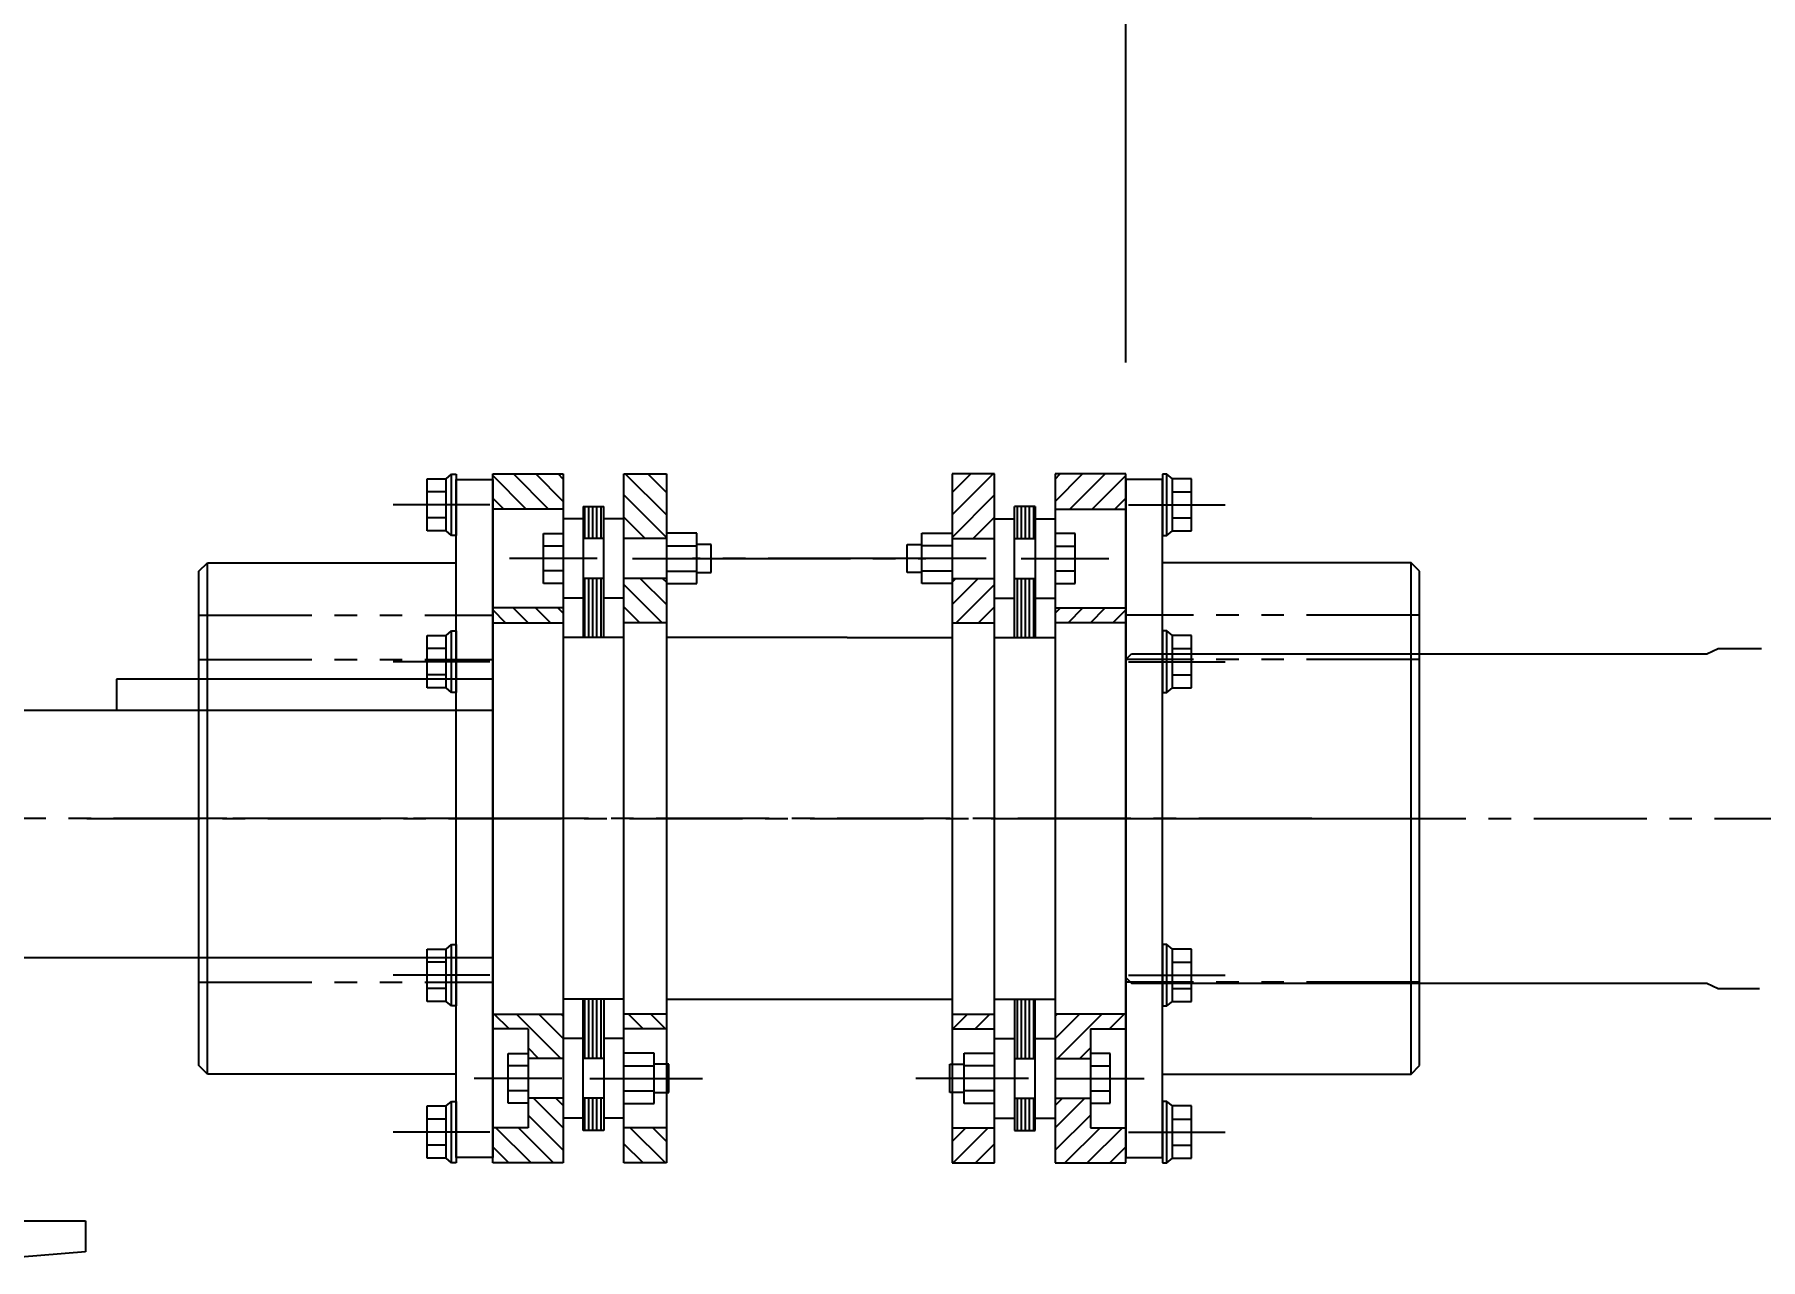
# Model space of a CAD drawing. Header units: inches. Extents: x 0 to 533, y 0 to 406.
# Drawn here: x 130.59 to 149.67, y 186.86 to 200.41 of the extents above; entities that cross this region are included whole.
import ezdxf

# ---------------------------------------------------------------- set-up
doc = ezdxf.new("R2010")
doc.units = ezdxf.units.IN
doc.header["$MEASUREMENT"] = 0
doc.linetypes.add('CENTER', pattern=[2, 1.25, -0.25, 0.25, -0.25])
doc.linetypes.add('PHANTOM', pattern=[2.5, 1.25, -0.25, 0.25, -0.25, 0.25, -0.25])
for name, color, linetype in [('CEN-HIDE', 3, 'CENTER'), ('CENTER', 5, 'CENTER'), ('OBJ', 7, 'Continuous'), ('UnFound-2', 7, 'Continuous')]:
    doc.layers.add(name, color=color, linetype=linetype)
doc.styles.get("Standard").update_dxf_attribs({"font": 'arial.ttf'})
doc.dimstyles.new('STANDARD 2 PLCS', dxfattribs={"dimtxt": 0.125, "dimasz": 0.18, "dimexe": 0.18, "dimexo": 0.0625, "dimgap": 0.09, "dimtad": 0, "dimtih": 1, "dimtoh": 1, "dimzin": 4, "dimdsep": 46, "dimtxsty": 'Standard', "dimcen": 0.09, "dimaunit": 1, "dimadec": 0, "dimazin": 1, "dimtfac": 1, "dimtofl": 0, "dimtmove": 1, "dimatfit": 3, "dimfxl": 1, "dimtolj": 1, "dimtzin": 4, "dimarcsym": 0})

# ---------------------------------------------------------------- blocks, each defined once
blk = doc.blocks.new('A$C59B01A85')
at = {"layer": 'CEN-HIDE', "linetype": 'PHANTOM'}
for p, q in [((0.375, 6.06), (3.625, 6.06)), ((13.875, 6.06), (10.625, 6.06)), ((0.375, 5.569), (3.625, 5.569)), ((13.875, 5.569), (10.625, 5.569)), ((0.375, 1.998), (3.625, 1.998)), ((13.875, 1.998), (10.625, 1.998))]:
    blk.add_line(p, q, dxfattribs=at)
at = {"layer": 'CENTER', "linetype": 'CENTER'}
for p, q in [((4, 3.81), (0, 3.81)), ((10.25, 3.81), (14.25, 3.81))]:
    blk.add_line(p, q, dxfattribs=at)
at = {"layer": 'OBJ', "linetype": 'Continuous'}
for p, q in [((2.899, 7.567), (3.109, 7.567)), ((2.899, 6.99), (2.899, 7.567)), ((3.109, 7.567), (3.169, 7.619)), ((3.109, 6.99), (3.109, 7.567)), ((3.169, 7.619), (3.219, 7.619)), ((3.169, 6.939), (3.169, 7.619)), ((3.219, 7.619), (3.219, 6.939)), ((3.219, 7.56), (3.625, 7.56)), ((3.219, 0.06), (3.219, 7.56)), ((3.625, 7.62), (4.405, 7.62)), ((3.625, 0), (3.625, 7.62)), ((3.995, 7.232), (3.625, 7.602)), ((3.625, 7.56), (3.625, 0.06)), ((4.242, 7.232), (3.854, 7.62)), ((4.405, 7.317), (4.102, 7.62)), ((4.405, 7.564), (4.349, 7.62)), ((4.405, 7.62), (4.405, 0)), ((5.075, 7.62), (5.545, 7.62)), ((5.075, 0), (5.075, 7.62)), ((5.545, 7.167), (5.091, 7.62)), ((5.545, 7.414), (5.339, 7.62)), ((5.545, 7.62), (5.545, 0)), ((8.705, 7.414), (8.911, 7.62)), ((8.705, 7.167), (9.158, 7.62)), ((8.705, 7.62), (8.705, 0)), ((9.175, 7.62), (8.705, 7.62)), ((9.175, 0), (9.175, 7.62)), ((9.845, 7.564), (9.901, 7.62)), ((9.845, 7.317), (10.148, 7.62)), ((9.845, 7.62), (9.845, 0)), ((10.625, 7.62), (9.845, 7.62)), ((10.008, 7.232), (10.396, 7.62)), ((10.255, 7.232), (10.625, 7.602)), ((10.625, 0), (10.625, 7.62)), ((10.625, 7.56), (10.625, 0.06)), ((11.031, 7.56), (10.625, 7.56)), ((11.031, 7.619), (11.031, 6.939)), ((11.081, 7.619), (11.031, 7.619)), ((11.031, 0.06), (11.031, 7.56)), ((11.141, 7.567), (11.081, 7.619)), ((11.081, 6.939), (11.081, 7.619)), ((11.141, 6.99), (11.141, 7.567)), ((11.351, 7.567), (11.141, 7.567)), ((11.351, 6.99), (11.351, 7.567)), ((3.109, 7.423), (2.899, 7.423)), ((3.747, 7.232), (3.625, 7.354)), ((4.625, 7.26), (4.855, 7.26)), ((4.625, 7.26), (4.625, 5.81)), ((4.643, 6.905), (4.643, 7.26)), ((4.688, 6.905), (4.688, 7.26)), ((4.733, 6.905), (4.733, 7.26)), ((4.778, 6.905), (4.778, 7.26)), ((4.823, 6.905), (4.823, 7.26)), ((4.855, 5.81), (4.855, 7.26)), ((5.545, 6.919), (5.075, 7.389)), ((8.705, 6.919), (9.175, 7.389)), ((9.395, 5.81), (9.395, 7.26)), ((9.625, 7.26), (9.395, 7.26)), ((9.427, 6.905), (9.427, 7.26)), ((9.472, 6.905), (9.472, 7.26)), ((9.517, 6.905), (9.517, 7.26)), ((9.562, 6.905), (9.562, 7.26)), ((9.607, 6.905), (9.607, 7.26)), ((9.625, 7.26), (9.625, 5.81)), ((10.503, 7.232), (10.625, 7.354)), ((11.141, 7.423), (11.351, 7.423)), ((3.109, 7.134), (2.899, 7.134)), ((4.405, 7.232), (3.625, 7.232)), ((4.625, 7.125), (4.405, 7.125)), ((5.075, 7.125), (4.855, 7.125)), ((5.312, 6.905), (5.075, 7.142)), ((8.938, 6.905), (9.175, 7.142)), ((9.175, 7.125), (9.395, 7.125)), ((9.625, 7.125), (9.845, 7.125)), ((9.845, 7.232), (10.625, 7.232)), ((11.141, 7.134), (11.351, 7.134)), ((3.109, 6.99), (2.899, 6.99)), ((3.169, 6.939), (3.109, 6.99)), ((3.219, 6.939), (3.169, 6.939)), ((4.186, 6.96), (4.405, 6.96)), ((4.186, 6.41), (4.186, 6.96)), ((4.855, 6.905), (4.625, 6.905)), ((5.545, 6.905), (5.075, 6.905)), ((5.881, 6.964), (5.545, 6.964)), ((5.881, 6.407), (5.881, 6.964)), ((8.369, 6.964), (8.705, 6.964)), ((8.369, 6.407), (8.369, 6.964)), ((8.705, 6.905), (9.175, 6.905)), ((9.395, 6.905), (9.625, 6.905)), ((10.064, 6.96), (9.845, 6.96)), ((10.064, 6.41), (10.064, 6.96)), ((11.031, 6.939), (11.081, 6.939)), ((11.081, 6.939), (11.141, 6.99)), ((11.141, 6.99), (11.351, 6.99)), ((4.405, 6.823), (4.186, 6.823)), ((5.545, 6.824), (5.881, 6.824)), ((6.041, 6.841), (5.881, 6.841)), ((6.041, 6.529), (6.041, 6.841)), ((8.209, 6.529), (8.209, 6.841)), ((8.209, 6.841), (8.369, 6.841)), ((8.705, 6.824), (8.369, 6.824)), ((9.845, 6.823), (10.064, 6.823)), ((0.375, 6.544), (0.469, 6.638)), ((0.375, 1.076), (0.375, 6.544)), ((0.469, 0.982), (0.469, 6.638)), ((0.469, 6.638), (3.219, 6.638)), ((4.405, 6.548), (4.186, 6.548)), ((5.545, 6.546), (5.881, 6.546)), ((5.881, 6.529), (6.041, 6.529)), ((8.369, 6.529), (8.209, 6.529)), ((8.705, 6.546), (8.369, 6.546)), ((9.845, 6.548), (10.064, 6.548)), ((13.781, 6.638), (11.031, 6.638)), ((13.781, 0.982), (13.781, 6.638)), ((13.875, 6.544), (13.781, 6.638)), ((13.875, 1.076), (13.875, 6.544)), ((4.405, 6.41), (4.186, 6.41)), ((4.855, 6.465), (4.625, 6.465)), ((4.643, 5.81), (4.643, 6.465)), ((4.688, 5.81), (4.688, 6.465)), ((4.733, 5.81), (4.733, 6.465)), ((4.778, 5.81), (4.778, 6.465)), ((4.823, 5.81), (4.823, 6.465)), ((5.545, 6.465), (5.075, 6.465)), ((5.5, 5.974), (5.075, 6.399)), ((5.545, 6.177), (5.257, 6.465)), ((5.545, 6.424), (5.504, 6.465)), ((5.545, 6.407), (5.881, 6.407)), ((8.705, 6.407), (8.369, 6.407)), ((8.705, 6.424), (8.746, 6.465)), ((8.705, 6.177), (8.993, 6.465)), ((8.705, 6.465), (9.175, 6.465)), ((8.75, 5.974), (9.175, 6.399)), ((9.395, 6.465), (9.625, 6.465)), ((9.427, 5.81), (9.427, 6.465)), ((9.472, 5.81), (9.472, 6.465)), ((9.517, 5.81), (9.517, 6.465)), ((9.562, 5.81), (9.562, 6.465)), ((9.607, 5.81), (9.607, 6.465)), ((9.845, 6.41), (10.064, 6.41)), ((4.405, 6.138), (3.625, 6.138)), ((3.768, 5.974), (3.625, 6.117)), ((4.015, 5.974), (3.851, 6.138)), ((4.263, 5.974), (4.099, 6.138)), ((4.405, 6.079), (4.346, 6.138)), ((4.625, 6.245), (4.405, 6.245)), ((5.075, 6.245), (4.855, 6.245)), ((5.253, 5.974), (5.075, 6.152)), ((8.997, 5.974), (9.175, 6.152)), ((9.175, 6.245), (9.395, 6.245)), ((9.625, 6.245), (9.845, 6.245)), ((9.845, 6.079), (9.904, 6.138)), ((9.845, 6.138), (10.625, 6.138)), ((9.987, 5.974), (10.151, 6.138)), ((10.235, 5.974), (10.399, 6.138)), ((10.482, 5.974), (10.625, 6.117)), ((3.625, 5.974), (4.405, 5.974)), ((5.545, 5.974), (5.075, 5.974)), ((8.705, 5.974), (9.175, 5.974)), ((10.625, 5.974), (9.845, 5.974)), ((2.899, 5.833), (3.109, 5.833)), ((2.899, 5.256), (2.899, 5.833)), ((2.899, 5.833), (3.109, 5.833)), ((2.899, 5.256), (2.899, 5.833)), ((3.109, 5.833), (3.169, 5.884)), ((3.109, 5.833), (3.169, 5.884)), ((3.109, 5.256), (3.109, 5.833)), ((3.109, 5.256), (3.109, 5.833)), ((3.169, 5.884), (3.219, 5.884)), ((3.169, 5.204), (3.169, 5.884)), ((3.169, 5.884), (3.219, 5.884)), ((3.169, 5.204), (3.169, 5.884)), ((3.219, 5.884), (3.219, 5.204)), ((3.219, 5.884), (3.219, 5.204)), ((4.625, 5.81), (4.405, 5.81)), ((4.855, 5.81), (4.625, 5.81)), ((5.075, 5.81), (4.855, 5.81)), ((7.545, 5.81), (5.545, 5.81)), ((7.545, 5.81), (8.705, 5.81)), ((9.175, 5.81), (9.395, 5.81)), ((9.395, 5.81), (9.625, 5.81)), ((9.625, 5.81), (9.845, 5.81)), ((11.031, 5.884), (11.031, 5.204)), ((11.081, 5.884), (11.031, 5.884)), ((11.031, 5.884), (11.031, 5.204)), ((11.081, 5.884), (11.031, 5.884)), ((11.141, 5.833), (11.081, 5.884)), ((11.081, 5.204), (11.081, 5.884)), ((11.141, 5.833), (11.081, 5.884)), ((11.081, 5.204), (11.081, 5.884)), ((11.141, 5.256), (11.141, 5.833)), ((11.351, 5.833), (11.141, 5.833)), ((11.141, 5.256), (11.141, 5.833)), ((11.351, 5.833), (11.141, 5.833)), ((11.351, 5.256), (11.351, 5.833)), ((11.351, 5.256), (11.351, 5.833)), ((3.109, 5.689), (2.899, 5.689)), ((3.109, 5.689), (2.899, 5.689)), ((11.141, 5.689), (11.351, 5.689)), ((11.141, 5.689), (11.351, 5.689)), ((3.109, 5.4), (2.899, 5.4)), ((3.109, 5.4), (2.899, 5.4)), ((11.141, 5.4), (11.351, 5.4)), ((11.141, 5.4), (11.351, 5.4)), ((3.109, 5.256), (2.899, 5.256)), ((3.109, 5.256), (2.899, 5.256)), ((3.169, 5.204), (3.109, 5.256)), ((3.169, 5.204), (3.109, 5.256)), ((3.219, 5.204), (3.169, 5.204)), ((3.219, 5.204), (3.169, 5.204)), ((11.031, 5.204), (11.081, 5.204)), ((11.031, 5.204), (11.081, 5.204)), ((11.081, 5.204), (11.141, 5.256)), ((11.081, 5.204), (11.141, 5.256)), ((11.141, 5.256), (11.351, 5.256)), ((11.141, 5.256), (11.351, 5.256)), ((2.899, 2.364), (3.109, 2.364)), ((2.899, 1.787), (2.899, 2.364)), ((2.899, 2.364), (3.109, 2.364)), ((2.899, 1.787), (2.899, 2.364)), ((3.109, 2.364), (3.169, 2.416)), ((3.109, 2.364), (3.169, 2.416)), ((3.109, 1.787), (3.109, 2.364)), ((3.109, 1.787), (3.109, 2.364)), ((3.169, 2.416), (3.219, 2.416)), ((3.169, 1.736), (3.169, 2.416)), ((3.169, 2.416), (3.219, 2.416)), ((3.169, 1.736), (3.169, 2.416)), ((3.219, 2.416), (3.219, 1.736)), ((3.219, 2.416), (3.219, 1.736)), ((11.031, 2.416), (11.031, 1.736)), ((11.081, 2.416), (11.031, 2.416)), ((11.031, 2.416), (11.031, 1.736)), ((11.081, 2.416), (11.031, 2.416)), ((11.141, 2.364), (11.081, 2.416)), ((11.081, 1.736), (11.081, 2.416)), ((11.141, 2.364), (11.081, 2.416)), ((11.081, 1.736), (11.081, 2.416)), ((11.141, 1.787), (11.141, 2.364)), ((11.351, 2.364), (11.141, 2.364)), ((11.141, 1.787), (11.141, 2.364)), ((11.351, 2.364), (11.141, 2.364)), ((11.351, 1.787), (11.351, 2.364)), ((11.351, 1.787), (11.351, 2.364)), ((3.109, 2.22), (2.899, 2.22)), ((3.109, 2.22), (2.899, 2.22)), ((11.141, 2.22), (11.351, 2.22)), ((11.141, 2.22), (11.351, 2.22)), ((3.109, 1.931), (2.899, 1.931)), ((3.109, 1.931), (2.899, 1.931)), ((11.141, 1.931), (11.351, 1.931)), ((11.141, 1.931), (11.351, 1.931)), ((3.109, 1.787), (2.899, 1.787)), ((3.109, 1.787), (2.899, 1.787)), ((3.169, 1.736), (3.109, 1.787)), ((3.169, 1.736), (3.109, 1.787)), ((3.219, 1.736), (3.169, 1.736)), ((3.219, 1.736), (3.169, 1.736)), ((4.625, 1.81), (4.405, 1.81)), ((4.855, 1.81), (4.625, 1.81)), ((4.625, 0.36), (4.625, 1.81)), ((4.643, 1.155), (4.643, 1.81)), ((4.688, 1.155), (4.688, 1.81)), ((4.733, 1.155), (4.733, 1.81)), ((4.778, 1.155), (4.778, 1.81)), ((4.823, 1.155), (4.823, 1.81)), ((4.855, 1.81), (4.855, 0.36)), ((5.075, 1.81), (4.855, 1.81)), ((5.545, 1.81), (8.705, 1.81)), ((9.175, 1.81), (9.395, 1.81)), ((9.395, 1.81), (9.625, 1.81)), ((9.395, 1.81), (9.395, 0.36)), ((9.427, 1.155), (9.427, 1.81)), ((9.472, 1.155), (9.472, 1.81)), ((9.517, 1.155), (9.517, 1.81)), ((9.562, 1.155), (9.562, 1.81)), ((9.607, 1.155), (9.607, 1.81)), ((9.625, 1.81), (9.845, 1.81)), ((9.625, 0.36), (9.625, 1.81)), ((11.031, 1.736), (11.081, 1.736)), ((11.031, 1.736), (11.081, 1.736)), ((11.081, 1.736), (11.141, 1.787)), ((11.081, 1.736), (11.141, 1.787)), ((11.141, 1.787), (11.351, 1.787)), ((11.141, 1.787), (11.351, 1.787)), ((3.625, 1.646), (4.405, 1.646)), ((3.805, 1.482), (3.641, 1.646)), ((4.379, 1.155), (3.888, 1.646)), ((4.405, 1.377), (4.136, 1.646)), ((4.405, 1.624), (4.383, 1.646)), ((5.545, 1.646), (5.075, 1.646)), ((5.29, 1.482), (5.126, 1.646)), ((5.537, 1.482), (5.373, 1.646)), ((8.705, 1.646), (9.175, 1.646)), ((8.713, 1.482), (8.877, 1.646)), ((8.96, 1.482), (9.124, 1.646)), ((9.845, 1.624), (9.867, 1.646)), ((9.845, 1.377), (10.114, 1.646)), ((10.625, 1.646), (9.845, 1.646)), ((9.871, 1.155), (10.362, 1.646)), ((10.445, 1.482), (10.609, 1.646)), ((4.015, 1.482), (3.625, 1.482)), ((4.015, 1.482), (4.015, 0.388)), ((4.625, 1.375), (4.405, 1.375)), ((5.075, 1.375), (4.855, 1.375)), ((5.545, 1.482), (5.075, 1.482)), ((8.705, 1.482), (9.175, 1.482)), ((9.175, 1.375), (9.395, 1.375)), ((9.625, 1.375), (9.845, 1.375)), ((10.235, 1.482), (10.625, 1.482)), ((10.235, 1.482), (10.235, 0.388)), ((3.796, 1.21), (4.015, 1.21)), ((3.796, 0.66), (3.796, 1.21)), ((4.132, 1.155), (4.015, 1.272)), ((4.405, 1.155), (4.015, 1.155)), ((4.855, 1.155), (4.625, 1.155)), ((5.411, 1.214), (5.075, 1.214)), ((5.411, 0.657), (5.411, 1.214)), ((8.839, 1.214), (9.175, 1.214)), ((8.839, 0.657), (8.839, 1.214)), ((9.395, 1.155), (9.625, 1.155)), ((9.845, 1.155), (10.235, 1.155)), ((10.118, 1.155), (10.235, 1.272)), ((10.454, 1.21), (10.235, 1.21)), ((10.454, 0.66), (10.454, 1.21)), ((0.469, 0.982), (0.375, 1.076)), ((3.219, 0.982), (0.469, 0.982)), ((4.015, 1.073), (3.796, 1.073)), ((5.075, 1.074), (5.411, 1.074)), ((5.571, 1.091), (5.411, 1.091)), ((5.571, 0.779), (5.571, 1.091)), ((8.679, 1.091), (8.839, 1.091)), ((8.679, 0.779), (8.679, 1.091)), ((9.175, 1.074), (8.839, 1.074)), ((10.235, 1.073), (10.454, 1.073)), ((11.031, 0.982), (13.781, 0.982)), ((13.781, 0.982), (13.875, 1.076)), ((4.015, 0.798), (3.796, 0.798)), ((5.075, 0.796), (5.411, 0.796)), ((5.411, 0.779), (5.571, 0.779)), ((8.839, 0.779), (8.679, 0.779)), ((9.175, 0.796), (8.839, 0.796)), ((10.235, 0.798), (10.454, 0.798)), ((2.899, 0.63), (3.109, 0.63)), ((2.899, 0.053), (2.899, 0.63)), ((3.109, 0.63), (3.169, 0.681)), ((3.109, 0.053), (3.109, 0.63)), ((3.169, 0.681), (3.219, 0.681)), ((3.169, 0.001), (3.169, 0.681)), ((3.219, 0.681), (3.219, 0.001)), ((4.015, 0.66), (3.796, 0.66)), ((4.405, 0.715), (4.015, 0.715)), ((4.405, 0.387), (4.077, 0.715)), ((4.405, 0.634), (4.324, 0.715)), ((4.855, 0.715), (4.625, 0.715)), ((4.643, 0.36), (4.643, 0.715)), ((4.688, 0.36), (4.688, 0.715)), ((4.733, 0.36), (4.733, 0.715)), ((4.778, 0.36), (4.778, 0.715)), ((4.823, 0.36), (4.823, 0.715)), ((5.075, 0.657), (5.411, 0.657)), ((9.175, 0.657), (8.839, 0.657)), ((9.395, 0.715), (9.625, 0.715)), ((9.427, 0.36), (9.427, 0.715)), ((9.472, 0.36), (9.472, 0.715)), ((9.517, 0.36), (9.517, 0.715)), ((9.562, 0.36), (9.562, 0.715)), ((9.607, 0.36), (9.607, 0.715)), ((9.845, 0.634), (9.926, 0.715)), ((9.845, 0.387), (10.173, 0.715)), ((9.845, 0.715), (10.235, 0.715)), ((10.235, 0.66), (10.454, 0.66)), ((11.031, 0.681), (11.031, 0.001)), ((11.081, 0.681), (11.031, 0.681)), ((11.141, 0.63), (11.081, 0.681)), ((11.081, 0.001), (11.081, 0.681)), ((11.141, 0.053), (11.141, 0.63)), ((11.351, 0.63), (11.141, 0.63)), ((11.351, 0.053), (11.351, 0.63)), ((3.109, 0.486), (2.899, 0.486)), ((4.015, 0.388), (3.625, 0.388)), ((4.049, 0), (3.661, 0.388)), ((4.297, 0), (3.909, 0.388)), ((4.405, 0.14), (4.015, 0.53)), ((4.625, 0.495), (4.405, 0.495)), ((5.075, 0.495), (4.855, 0.495)), ((5.545, 0.388), (5.075, 0.388)), ((5.534, 0), (5.146, 0.388)), ((5.545, 0.237), (5.394, 0.388)), ((8.705, 0.237), (8.856, 0.388)), ((8.705, 0.388), (9.175, 0.388)), ((8.716, 0), (9.104, 0.388)), ((9.175, 0.495), (9.395, 0.495)), ((9.625, 0.495), (9.845, 0.495)), ((9.845, 0.14), (10.235, 0.53)), ((9.953, 0), (10.341, 0.388)), ((10.2, 0), (10.588, 0.388)), ((10.235, 0.388), (10.625, 0.388)), ((11.141, 0.486), (11.351, 0.486)), ((3.109, 0.197), (2.899, 0.197)), ((4.855, 0.36), (4.625, 0.36)), ((5.287, 0), (5.075, 0.212)), ((8.963, 0), (9.175, 0.212)), ((9.395, 0.36), (9.625, 0.36)), ((11.141, 0.197), (11.351, 0.197)), ((3.109, 0.053), (2.899, 0.053)), ((3.169, 0.001), (3.109, 0.053)), ((3.219, 0.001), (3.169, 0.001)), ((3.625, 0.06), (3.219, 0.06)), ((3.802, 0), (3.625, 0.177)), ((4.405, 0), (3.625, 0)), ((5.545, 0), (5.075, 0)), ((8.705, 0), (9.175, 0)), ((9.845, 0), (10.625, 0)), ((10.448, 0), (10.625, 0.177)), ((10.625, 0.06), (11.031, 0.06)), ((11.031, 0.001), (11.081, 0.001)), ((11.081, 0.001), (11.141, 0.053)), ((11.141, 0.053), (11.351, 0.053))]:
    blk.add_line(p, q, dxfattribs=at)
at = {"layer": 'OBJ', "linetype": 'CENTER'}
for p, q in [((3.594, 7.279), (2.524, 7.279)), ((10.656, 7.279), (11.726, 7.279)), ((4.78, 6.685), (3.811, 6.685)), ((5.17, 6.685), (6.416, 6.685)), ((7.92, 6.685), (5.834, 6.685)), ((6.33, 6.685), (8.416, 6.685)), ((9.08, 6.685), (7.834, 6.685)), ((9.47, 6.685), (10.439, 6.685)), ((3.594, 5.544), (2.524, 5.544)), ((3.594, 5.544), (2.524, 5.544)), ((10.656, 5.544), (11.726, 5.544)), ((10.656, 5.544), (11.726, 5.544)), ((3.594, 2.076), (2.524, 2.076)), ((3.594, 2.076), (2.524, 2.076)), ((10.656, 2.076), (11.726, 2.076)), ((10.656, 2.076), (11.726, 2.076)), ((4.39, 0.935), (3.421, 0.935)), ((4.7, 0.935), (5.946, 0.935)), ((9.55, 0.935), (8.304, 0.935)), ((9.86, 0.935), (10.829, 0.935)), ((3.594, 0.341), (2.524, 0.341)), ((10.656, 0.341), (11.726, 0.341))]:
    blk.add_line(p, q, dxfattribs=at)
blk = doc.blocks.new('A$C3E1C31E4')
at = {"layer": 'OBJ'}
blk.add_blockref('A$C59B01A85', (0, 0), dxfattribs=at)
blk = doc.blocks.new('A$C219E735E')
at = {"layer": 'OBJ'}
for p, q in [((72.055, 19.807), (67.894, 19.807)), ((67.894, 19.807), (67.894, 19.465)), ((72.055, 16.727), (72.055, 19.807)), ((66.012, 19.465), (72.055, 19.465)), ((72.055, 16.727), (66.525, 16.727)), ((66.525, 13.817), (67.552, 13.817)), ((67.552, 13.817), (67.552, 13.475)), ((67.552, 13.475), (66.525, 13.39))]:
    blk.add_line(p, q, dxfattribs=at)
at = {"layer": 'OBJ', "color": 5, "linetype": 'CENTER'}
blk.add_line((81.113, 18.267), (0, 18.267), dxfattribs=at)
blk = doc.blocks.new('P1INLETSV')
for p, q in [((11.488, 1.759), (11.552, 1.82)), ((11.488, 1.758), (11.488, -1.758)), ((11.552, 1.82), (17.914, 1.821)), ((17.914, 1.821), (18.04, 1.881)), ((18.04, 1.881), (18.518, 1.881)), ((11.488, -1.758), (11.552, -1.821)), ((11.552, -1.821), (17.914, -1.821)), ((17.914, -1.821), (18.04, -1.88)), ((18.04, -1.88), (18.497, -1.88))]:
    blk.add_line(p, q)
at = {"color": 5, "linetype": 'CENTER'}
blk.add_line((0, 0), (58.773, 0), dxfattribs=at)
at = {"layer": 'UnFound-2', "color": 7, "lineweight": 9}
blk.add_lwpolyline([(11.488, -1.758, 0.00892, 0.00892, 0), (11.552, -1.821, 0.00892, 0.00892, 0)], format="xyseb", dxfattribs=at)
blk = doc.blocks.new('*D154')
at = {"color": 0, "lineweight": -2, "transparency": 16777216}
for p, q in [((142.655, 196.779), (142.655, 247.383)), ((158.817, 231.255), (158.817, 247.383)), ((139.055, 243.783), (135.455, 243.783)), ((162.417, 243.783), (166.017, 243.783))]:
    blk.add_line(p, q, dxfattribs=at)
at = {"color": 0, "transparency": 16777216}
for points in [[(139.055, 244.383), (139.055, 243.183), (142.655, 243.783)], [(162.417, 244.383), (162.417, 243.183), (158.817, 243.783)]]:
    blk.add_solid(points, dxfattribs=at)
at = {"layer": 'Defpoints', "color": 0, "transparency": 16777216}
for p in [(142.655, 243.783), (158.817, 230.005), (142.655, 195.529)]:
    blk.add_point(p, dxfattribs=at)
at = {"color": 0, "transparency": 16777216, "insert": (150.418, 243.557), "char_height": 2.5, "attachment_point": 5}
blk.add_mtext('\\A1;16.16\\P[410.5]', dxfattribs=at)

msp = doc.modelspace()

# ---------------------------------------------------------------- linework, layer by layer
at = {"color": 3}
for p, q in [((142.65462, 193.49594), (142.71818, 193.55758)), ((142.65462, 193.49556), (142.65462, 189.97919)), ((142.65462, 189.97919), (142.71818, 189.91658))]:
    msp.add_line(p, q, dxfattribs=at)
at = {"layer": 'UnFound-2', "color": 3, "lineweight": 9}
msp.add_lwpolyline([(142.65462, 189.97919, 0.00892, 0.00892, 0), (142.71818, 189.91658, 0.00892, 0.00892, 0)], format="xyseb", dxfattribs=at)

# ---------------------------------------------------------------- block references
msp.add_blockref('P1INLETSV', (131.16649, 191.73671))
at = {"layer": 'OBJ'}
for name, p in [('A$C219E735E', (63.59967, 173.46982)), ('A$C3E1C31E4', (132.02962, 187.92704))]:
    msp.add_blockref(name, p, dxfattribs=at)

# ---------------------------------------------------------------- dimensions: what is measured, and where the dimension line sits
dim = msp.add_linear_dim(base=(142.65462, 243.78318), p1=(158.81703, 230.00505), p2=(142.65462, 195.52864), text='16.16\\P[410.5]', dimstyle='STANDARD 2 PLCS', override={"dimscale": 20, "dimdec": 4, "dimtdec": 4})
dim.commit()
dim.dimension.update_dxf_attribs({"geometry": '*D154', "text_midpoint": (150.41815, 243.5566), "dimtype": 160})

doc.saveas('drawing.dxf')
